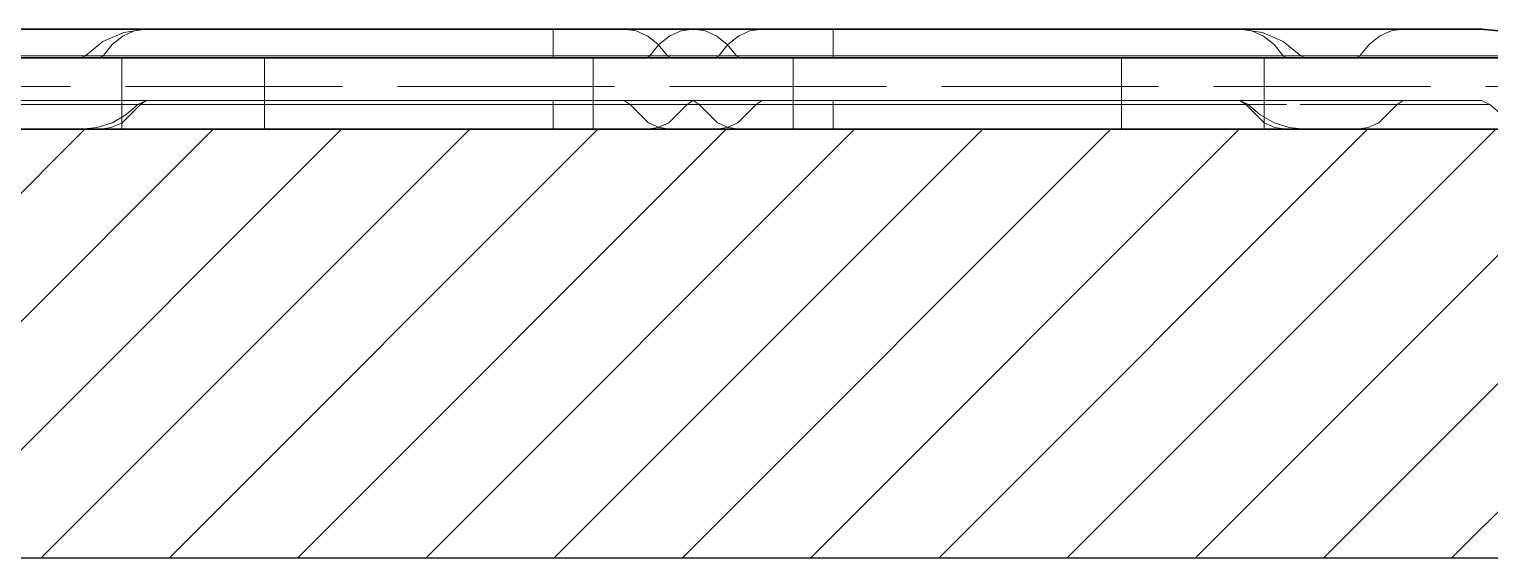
# Model space of a CAD drawing. Extents: x -442948 to -439736, y 420528 to 424220.
# Drawn here: x -441713.4 to -441662.3, y 423918.6 to 423937.1 of the extents above; entities that cross this region are included whole.
import ezdxf

# ---------------------------------------------------------------- set-up
doc = ezdxf.new("R2010")
doc.units = 0
doc.linetypes.add('DASHED2', pattern=[9.525, 6.35, -3.175])
for name, color, linetype, lineweight in [('GIZLI', 8, 'DASHED2', 18), ('GORUNEN', 7, 'Continuous', 35), ('TEGET', 8, 'Continuous', 18)]:
    doc.layers.add(name, color=color, linetype=linetype, lineweight=lineweight)

msp = doc.modelspace()

# ---------------------------------------------------------------- hatches: boundary and pattern name
at = {"true_color": 0xf8f6b0}
h = msp.add_hatch(dxfattribs=at)
h.set_pattern_fill('ANSI31', color=51)
h.set_pattern_definition([(45, (-44.038, 3415.665), (-2.24506403, 2.24506403), [])])
h.paths.add_polyline_path([(-441900.211, 423933.616), (-441900.211, 423918.616), (-441480.201, 423918.616), (-441480.201, 423933.616)])

# ---------------------------------------------------------------- linework, layer by layer
at = {"color": 51, "true_color": 0xf8f6b0}
for p, q in [((-441480.201, 423933.616), (-441900.211, 423933.616)), ((-441900.211, 423918.616), (-441480.201, 423918.616))]:
    msp.add_line(p, q, dxfattribs=at)
at = {"layer": 'GIZLI'}
for points in [[(-441709.349, 423937.116), (-441710.138, 423937.007), (-441710.867, 423936.687), (-441711.482, 423936.181)], [(-441710.864, 423936.181), (-441710.546, 423936.577), (-441710.176, 423936.872), (-441709.772, 423937.054), (-441709.349, 423937.116)], [(-441710.864, 423936.181), (-441710.546, 423936.577), (-441710.176, 423936.872), (-441709.772, 423937.054), (-441709.349, 423937.116)], [(-441691.106, 423936.181), (-441691.424, 423936.577), (-441691.794, 423936.872), (-441692.198, 423937.054), (-441692.621, 423937.116)], [(-441691.721, 423936.181), (-441691.403, 423936.577), (-441691.033, 423936.872), (-441690.628, 423937.054), (-441690.206, 423937.116)], [(-441691.721, 423936.181), (-441691.403, 423936.577), (-441691.033, 423936.872), (-441690.628, 423937.054), (-441690.206, 423937.116)], [(-441688.69, 423936.181), (-441689.009, 423936.577), (-441689.378, 423936.872), (-441689.783, 423937.054), (-441690.206, 423937.116)], [(-441688.69, 423936.181), (-441689.009, 423936.577), (-441689.378, 423936.872), (-441689.783, 423937.054), (-441690.206, 423937.116)], [(-441689.306, 423936.181), (-441688.987, 423936.577), (-441688.618, 423936.872), (-441688.213, 423937.054), (-441687.79, 423937.116)], [(-441669.547, 423936.181), (-441669.866, 423936.577), (-441670.235, 423936.872), (-441670.64, 423937.054), (-441671.062, 423937.116)], [(-441669.547, 423936.181), (-441669.866, 423936.577), (-441670.235, 423936.872), (-441670.64, 423937.054), (-441671.062, 423937.116)], [(-441668.929, 423936.181), (-441669.544, 423936.687), (-441670.274, 423937.007), (-441671.062, 423937.116)], [(-441666.858, 423936.181), (-441666.539, 423936.577), (-441666.17, 423936.872), (-441665.765, 423937.054), (-441665.342, 423937.116)], [(-441720.206, 423936.116), (-441719.454, 423936.116), (-441717.235, 423936.116), (-441713.661, 423936.116), (-441708.91, 423936.116), (-441703.222, 423936.116), (-441696.881, 423936.116), (-441690.206, 423936.116), (-441683.53, 423936.116), (-441677.189, 423936.116), (-441671.501, 423936.116), (-441666.751, 423936.116), (-441663.177, 423936.116), (-441660.958, 423936.116), (-441660.206, 423936.116)], [(-441720.086, 423936.116), (-441719.966, 423936.116), (-441719.606, 423936.116), (-441719.01, 423936.116), (-441718.184, 423936.116), (-441717.135, 423936.116), (-441715.875, 423936.116), (-441714.415, 423936.116), (-441712.77, 423936.116), (-441710.954, 423936.116), (-441708.986, 423936.116), (-441706.884, 423936.116), (-441704.668, 423936.116), (-441699.982, 423936.116), (-441695.106, 423936.116)], [(-441710.206, 423936.116), (-441719.105, 423936.116)], [(-441713.554, 423936.181), (-441695.106, 423936.181)], [(-441713.449, 423936.116), (-441691.001, 423936.116)], [(-441711.482, 423936.181), (-441711.629, 423936.116)], [(-441710.969, 423936.116), (-441711.056, 423936.116), (-441711.138, 423936.116), (-441711.214, 423936.116), (-441711.284, 423936.116), (-441711.348, 423936.116), (-441711.406, 423936.116), (-441711.458, 423936.116), (-441711.503, 423936.116), (-441711.541, 423936.116), (-441711.573, 423936.116), (-441711.598, 423936.116), (-441711.615, 423936.116), (-441711.626, 423936.116), (-441711.629, 423936.116)], [(-441711.629, 423936.116), (-441711.626, 423936.116), (-441711.615, 423936.116), (-441711.598, 423936.116), (-441711.573, 423936.116), (-441711.541, 423936.116), (-441711.503, 423936.116), (-441711.458, 423936.116), (-441711.406, 423936.116), (-441711.348, 423936.116), (-441711.284, 423936.116), (-441711.214, 423936.116), (-441711.138, 423936.116), (-441711.056, 423936.116), (-441710.969, 423936.116)], [(-441710.864, 423936.181), (-441710.946, 423936.181), (-441711.022, 423936.181), (-441711.093, 423936.181), (-441711.159, 423936.181), (-441711.219, 423936.181), (-441711.273, 423936.181), (-441711.322, 423936.181), (-441711.364, 423936.181), (-441711.4, 423936.181), (-441711.429, 423936.181), (-441711.452, 423936.181), (-441711.469, 423936.181), (-441711.479, 423936.181), (-441711.482, 423936.181)], [(-441711.482, 423936.181), (-441711.479, 423936.181), (-441711.469, 423936.181), (-441711.452, 423936.181), (-441711.429, 423936.181), (-441711.4, 423936.181), (-441711.364, 423936.181), (-441711.322, 423936.181), (-441711.273, 423936.181), (-441711.219, 423936.181), (-441711.159, 423936.181), (-441711.093, 423936.181), (-441711.022, 423936.181), (-441710.946, 423936.181), (-441710.864, 423936.181)], [(-441710.969, 423936.116), (-441710.864, 423936.181)], [(-441710.969, 423936.116), (-441710.864, 423936.181)], [(-441710.969, 423936.116), (-441691.826, 423936.116)], [(-441691.826, 423936.116), (-441710.969, 423936.116)], [(-441710.864, 423936.181), (-441691.721, 423936.181)], [(-441695.106, 423936.181), (-441710.864, 423936.181)], [(-441710.206, 423933.616), (-441710.206, 423936.116)], [(-441710.206, 423933.616), (-441710.206, 423936.116)], [(-441705.206, 423936.116), (-441705.766, 423936.116), (-441706.318, 423936.116), (-441706.857, 423936.116), (-441707.375, 423936.116), (-441707.866, 423936.116), (-441708.323, 423936.116), (-441708.741, 423936.116), (-441709.115, 423936.116), (-441709.439, 423936.116), (-441709.711, 423936.116), (-441709.925, 423936.116), (-441710.08, 423936.116), (-441710.174, 423936.116), (-441710.206, 423936.116)], [(-441675.206, 423936.116), (-441705.206, 423936.116)], [(-441705.206, 423933.616), (-441705.206, 423936.116)], [(-441695.106, 423936.181), (-441691.106, 423936.181)], [(-441691.721, 423936.181), (-441695.106, 423936.181)], [(-441685.306, 423936.116), (-441695.106, 423936.116)], [(-441690.206, 423936.116), (-441690.598, 423936.116), (-441690.985, 423936.116), (-441691.362, 423936.116), (-441691.724, 423936.116), (-441692.068, 423936.116), (-441692.388, 423936.116), (-441692.681, 423936.116), (-441692.942, 423936.116), (-441693.169, 423936.116), (-441693.359, 423936.116), (-441693.509, 423936.116), (-441693.618, 423936.116), (-441693.684, 423936.116), (-441693.706, 423936.116)], [(-441693.706, 423936.116), (-441693.706, 423933.616)], [(-441693.706, 423936.116), (-441693.684, 423936.116), (-441693.618, 423936.116), (-441693.509, 423936.116), (-441693.359, 423936.116), (-441693.169, 423936.116), (-441692.942, 423936.116), (-441692.681, 423936.116), (-441692.388, 423936.116), (-441692.068, 423936.116), (-441691.724, 423936.116), (-441691.362, 423936.116), (-441690.985, 423936.116), (-441690.598, 423936.116), (-441690.206, 423936.116)], [(-441690.206, 423936.116), (-441690.598, 423936.116), (-441690.985, 423936.116), (-441691.362, 423936.116), (-441691.724, 423936.116), (-441692.068, 423936.116), (-441692.388, 423936.116), (-441692.681, 423936.116), (-441692.942, 423936.116), (-441693.169, 423936.116), (-441693.359, 423936.116), (-441693.509, 423936.116), (-441693.618, 423936.116), (-441693.684, 423936.116), (-441693.706, 423936.116)], [(-441693.706, 423936.116), (-441693.706, 423933.616)], [(-441693.706, 423936.116), (-441693.684, 423936.116), (-441693.618, 423936.116), (-441693.509, 423936.116), (-441693.359, 423936.116), (-441693.169, 423936.116), (-441692.942, 423936.116), (-441692.681, 423936.116), (-441692.388, 423936.116), (-441692.068, 423936.116), (-441691.724, 423936.116), (-441691.362, 423936.116), (-441690.985, 423936.116), (-441690.598, 423936.116), (-441690.206, 423936.116)], [(-441690.206, 423936.116), (-441690.598, 423936.116), (-441690.985, 423936.116), (-441691.362, 423936.116), (-441691.724, 423936.116), (-441692.068, 423936.116), (-441692.388, 423936.116), (-441692.681, 423936.116), (-441692.942, 423936.116), (-441693.169, 423936.116), (-441693.359, 423936.116), (-441693.509, 423936.116), (-441693.618, 423936.116), (-441693.684, 423936.116), (-441693.706, 423936.116)], [(-441693.706, 423936.116), (-441693.706, 423933.616)], [(-441693.706, 423936.116), (-441693.684, 423936.116), (-441693.618, 423936.116), (-441693.509, 423936.116), (-441693.359, 423936.116), (-441693.169, 423936.116), (-441692.942, 423936.116), (-441692.681, 423936.116), (-441692.388, 423936.116), (-441692.068, 423936.116), (-441691.724, 423936.116), (-441691.362, 423936.116), (-441690.985, 423936.116), (-441690.598, 423936.116), (-441690.206, 423936.116)], [(-441690.206, 423936.116), (-441690.598, 423936.116), (-441690.985, 423936.116), (-441691.362, 423936.116), (-441691.724, 423936.116), (-441692.068, 423936.116), (-441692.388, 423936.116), (-441692.681, 423936.116), (-441692.942, 423936.116), (-441693.169, 423936.116), (-441693.359, 423936.116), (-441693.509, 423936.116), (-441693.618, 423936.116), (-441693.684, 423936.116), (-441693.706, 423936.116)], [(-441693.706, 423936.116), (-441693.706, 423933.616)], [(-441693.706, 423936.116), (-441693.684, 423936.116), (-441693.618, 423936.116), (-441693.509, 423936.116), (-441693.359, 423936.116), (-441693.169, 423936.116), (-441692.942, 423936.116), (-441692.681, 423936.116), (-441692.388, 423936.116), (-441692.068, 423936.116), (-441691.724, 423936.116), (-441691.362, 423936.116), (-441690.985, 423936.116), (-441690.598, 423936.116), (-441690.206, 423936.116)], [(-441690.206, 423936.116), (-441690.598, 423936.116), (-441690.985, 423936.116), (-441691.362, 423936.116), (-441691.724, 423936.116), (-441692.068, 423936.116), (-441692.388, 423936.116), (-441692.681, 423936.116), (-441692.942, 423936.116), (-441693.169, 423936.116), (-441693.359, 423936.116), (-441693.509, 423936.116), (-441693.618, 423936.116), (-441693.684, 423936.116), (-441693.706, 423936.116)], [(-441693.706, 423936.116), (-441693.706, 423933.616)], [(-441693.706, 423936.116), (-441693.684, 423936.116), (-441693.618, 423936.116), (-441693.509, 423936.116), (-441693.359, 423936.116), (-441693.169, 423936.116), (-441692.942, 423936.116), (-441692.681, 423936.116), (-441692.388, 423936.116), (-441692.068, 423936.116), (-441691.724, 423936.116), (-441691.362, 423936.116), (-441690.985, 423936.116), (-441690.598, 423936.116), (-441690.206, 423936.116)], [(-441690.206, 423936.116), (-441690.598, 423936.116), (-441690.985, 423936.116), (-441691.362, 423936.116), (-441691.724, 423936.116), (-441692.068, 423936.116), (-441692.388, 423936.116), (-441692.681, 423936.116), (-441692.942, 423936.116), (-441693.169, 423936.116), (-441693.359, 423936.116), (-441693.509, 423936.116), (-441693.618, 423936.116), (-441693.684, 423936.116), (-441693.706, 423936.116)], [(-441693.706, 423936.116), (-441693.706, 423933.616)], [(-441693.706, 423936.116), (-441693.684, 423936.116), (-441693.618, 423936.116), (-441693.509, 423936.116), (-441693.359, 423936.116), (-441693.169, 423936.116), (-441692.942, 423936.116), (-441692.681, 423936.116), (-441692.388, 423936.116), (-441692.068, 423936.116), (-441691.724, 423936.116), (-441691.362, 423936.116), (-441690.985, 423936.116), (-441690.598, 423936.116), (-441690.206, 423936.116)], [(-441690.206, 423936.116), (-441690.598, 423936.116), (-441690.985, 423936.116), (-441691.362, 423936.116), (-441691.724, 423936.116), (-441692.068, 423936.116), (-441692.388, 423936.116), (-441692.681, 423936.116), (-441692.942, 423936.116), (-441693.169, 423936.116), (-441693.359, 423936.116), (-441693.509, 423936.116), (-441693.618, 423936.116), (-441693.684, 423936.116), (-441693.706, 423936.116)], [(-441693.706, 423936.116), (-441693.706, 423933.616)], [(-441693.706, 423936.116), (-441693.684, 423936.116), (-441693.618, 423936.116), (-441693.509, 423936.116), (-441693.359, 423936.116), (-441693.169, 423936.116), (-441692.942, 423936.116), (-441692.681, 423936.116), (-441692.388, 423936.116), (-441692.068, 423936.116), (-441691.724, 423936.116), (-441691.362, 423936.116), (-441690.985, 423936.116), (-441690.598, 423936.116), (-441690.206, 423936.116)], [(-441690.206, 423936.116), (-441690.598, 423936.116), (-441690.985, 423936.116), (-441691.362, 423936.116), (-441691.724, 423936.116), (-441692.068, 423936.116), (-441692.388, 423936.116), (-441692.681, 423936.116), (-441692.942, 423936.116), (-441693.169, 423936.116), (-441693.359, 423936.116), (-441693.509, 423936.116), (-441693.618, 423936.116), (-441693.684, 423936.116), (-441693.706, 423936.116)], [(-441693.706, 423936.116), (-441693.706, 423933.616)], [(-441693.706, 423936.116), (-441693.684, 423936.116), (-441693.618, 423936.116), (-441693.509, 423936.116), (-441693.359, 423936.116), (-441693.169, 423936.116), (-441692.942, 423936.116), (-441692.681, 423936.116), (-441692.388, 423936.116), (-441692.068, 423936.116), (-441691.724, 423936.116), (-441691.362, 423936.116), (-441690.985, 423936.116), (-441690.598, 423936.116), (-441690.206, 423936.116)], [(-441691.721, 423936.181), (-441691.826, 423936.116)], [(-441691.721, 423936.181), (-441691.826, 423936.116)], [(-441688.586, 423936.116), (-441688.777, 423936.116), (-441688.986, 423936.116), (-441689.211, 423936.116), (-441689.448, 423936.116), (-441689.695, 423936.116), (-441689.949, 423936.116), (-441690.206, 423936.116), (-441690.463, 423936.116), (-441690.716, 423936.116), (-441690.963, 423936.116), (-441691.201, 423936.116), (-441691.425, 423936.116), (-441691.635, 423936.116), (-441691.826, 423936.116)], [(-441691.826, 423936.116), (-441691.635, 423936.116), (-441691.425, 423936.116), (-441691.201, 423936.116), (-441690.963, 423936.116), (-441690.716, 423936.116), (-441690.463, 423936.116), (-441690.206, 423936.116), (-441689.949, 423936.116), (-441689.695, 423936.116), (-441689.448, 423936.116), (-441689.211, 423936.116), (-441688.986, 423936.116), (-441688.777, 423936.116), (-441688.586, 423936.116)], [(-441691.721, 423936.181), (-441688.69, 423936.181)], [(-441691.721, 423936.181), (-441691.542, 423936.181), (-441691.347, 423936.181), (-441691.136, 423936.181), (-441690.914, 423936.181), (-441690.683, 423936.181), (-441690.446, 423936.181), (-441690.206, 423936.181), (-441689.965, 423936.181), (-441689.728, 423936.181), (-441689.497, 423936.181), (-441689.275, 423936.181), (-441689.065, 423936.181), (-441688.869, 423936.181), (-441688.69, 423936.181)], [(-441689.306, 423936.181), (-441691.106, 423936.181)], [(-441691.001, 423936.116), (-441691.106, 423936.181)], [(-441689.41, 423936.116), (-441691.001, 423936.116)], [(-441686.706, 423936.116), (-441686.728, 423936.116), (-441686.793, 423936.116), (-441686.902, 423936.116), (-441687.052, 423936.116), (-441687.242, 423936.116), (-441687.469, 423936.116), (-441687.731, 423936.116), (-441688.023, 423936.116), (-441688.344, 423936.116), (-441688.687, 423936.116), (-441689.05, 423936.116), (-441689.427, 423936.116), (-441689.814, 423936.116), (-441690.206, 423936.116)], [(-441690.206, 423936.116), (-441689.814, 423936.116), (-441689.427, 423936.116), (-441689.05, 423936.116), (-441688.687, 423936.116), (-441688.344, 423936.116), (-441688.023, 423936.116), (-441687.731, 423936.116), (-441687.469, 423936.116), (-441687.242, 423936.116), (-441687.052, 423936.116), (-441686.902, 423936.116), (-441686.793, 423936.116), (-441686.728, 423936.116), (-441686.706, 423936.116)], [(-441686.706, 423936.116), (-441686.728, 423936.116), (-441686.793, 423936.116), (-441686.902, 423936.116), (-441687.052, 423936.116), (-441687.242, 423936.116), (-441687.469, 423936.116), (-441687.731, 423936.116), (-441688.023, 423936.116), (-441688.344, 423936.116), (-441688.687, 423936.116), (-441689.05, 423936.116), (-441689.427, 423936.116), (-441689.814, 423936.116), (-441690.206, 423936.116)], [(-441690.206, 423936.116), (-441689.814, 423936.116), (-441689.427, 423936.116), (-441689.05, 423936.116), (-441688.687, 423936.116), (-441688.344, 423936.116), (-441688.023, 423936.116), (-441687.731, 423936.116), (-441687.469, 423936.116), (-441687.242, 423936.116), (-441687.052, 423936.116), (-441686.902, 423936.116), (-441686.793, 423936.116), (-441686.728, 423936.116), (-441686.706, 423936.116)], [(-441686.706, 423936.116), (-441686.728, 423936.116), (-441686.793, 423936.116), (-441686.902, 423936.116), (-441687.052, 423936.116), (-441687.242, 423936.116), (-441687.469, 423936.116), (-441687.731, 423936.116), (-441688.023, 423936.116), (-441688.344, 423936.116), (-441688.687, 423936.116), (-441689.05, 423936.116), (-441689.427, 423936.116), (-441689.814, 423936.116), (-441690.206, 423936.116)], [(-441690.206, 423936.116), (-441689.814, 423936.116), (-441689.427, 423936.116), (-441689.05, 423936.116), (-441688.687, 423936.116), (-441688.344, 423936.116), (-441688.023, 423936.116), (-441687.731, 423936.116), (-441687.469, 423936.116), (-441687.242, 423936.116), (-441687.052, 423936.116), (-441686.902, 423936.116), (-441686.793, 423936.116), (-441686.728, 423936.116), (-441686.706, 423936.116)], [(-441686.706, 423936.116), (-441686.728, 423936.116), (-441686.793, 423936.116), (-441686.902, 423936.116), (-441687.052, 423936.116), (-441687.242, 423936.116), (-441687.469, 423936.116), (-441687.731, 423936.116), (-441688.023, 423936.116), (-441688.344, 423936.116), (-441688.687, 423936.116), (-441689.05, 423936.116), (-441689.427, 423936.116), (-441689.814, 423936.116), (-441690.206, 423936.116)], [(-441690.206, 423936.116), (-441689.814, 423936.116), (-441689.427, 423936.116), (-441689.05, 423936.116), (-441688.687, 423936.116), (-441688.344, 423936.116), (-441688.023, 423936.116), (-441687.731, 423936.116), (-441687.469, 423936.116), (-441687.242, 423936.116), (-441687.052, 423936.116), (-441686.902, 423936.116), (-441686.793, 423936.116), (-441686.728, 423936.116), (-441686.706, 423936.116)], [(-441686.706, 423936.116), (-441686.728, 423936.116), (-441686.793, 423936.116), (-441686.902, 423936.116), (-441687.052, 423936.116), (-441687.242, 423936.116), (-441687.469, 423936.116), (-441687.731, 423936.116), (-441688.023, 423936.116), (-441688.344, 423936.116), (-441688.687, 423936.116), (-441689.05, 423936.116), (-441689.427, 423936.116), (-441689.814, 423936.116), (-441690.206, 423936.116)], [(-441690.206, 423936.116), (-441689.814, 423936.116), (-441689.427, 423936.116), (-441689.05, 423936.116), (-441688.687, 423936.116), (-441688.344, 423936.116), (-441688.023, 423936.116), (-441687.731, 423936.116), (-441687.469, 423936.116), (-441687.242, 423936.116), (-441687.052, 423936.116), (-441686.902, 423936.116), (-441686.793, 423936.116), (-441686.728, 423936.116), (-441686.706, 423936.116)], [(-441686.706, 423936.116), (-441686.728, 423936.116), (-441686.793, 423936.116), (-441686.902, 423936.116), (-441687.052, 423936.116), (-441687.242, 423936.116), (-441687.469, 423936.116), (-441687.731, 423936.116), (-441688.023, 423936.116), (-441688.344, 423936.116), (-441688.687, 423936.116), (-441689.05, 423936.116), (-441689.427, 423936.116), (-441689.814, 423936.116), (-441690.206, 423936.116)], [(-441690.206, 423936.116), (-441689.814, 423936.116), (-441689.427, 423936.116), (-441689.05, 423936.116), (-441688.687, 423936.116), (-441688.344, 423936.116), (-441688.023, 423936.116), (-441687.731, 423936.116), (-441687.469, 423936.116), (-441687.242, 423936.116), (-441687.052, 423936.116), (-441686.902, 423936.116), (-441686.793, 423936.116), (-441686.728, 423936.116), (-441686.706, 423936.116)], [(-441686.706, 423936.116), (-441686.728, 423936.116), (-441686.793, 423936.116), (-441686.902, 423936.116), (-441687.052, 423936.116), (-441687.242, 423936.116), (-441687.469, 423936.116), (-441687.731, 423936.116), (-441688.023, 423936.116), (-441688.344, 423936.116), (-441688.687, 423936.116), (-441689.05, 423936.116), (-441689.427, 423936.116), (-441689.814, 423936.116), (-441690.206, 423936.116)], [(-441690.206, 423936.116), (-441689.814, 423936.116), (-441689.427, 423936.116), (-441689.05, 423936.116), (-441688.687, 423936.116), (-441688.344, 423936.116), (-441688.023, 423936.116), (-441687.731, 423936.116), (-441687.469, 423936.116), (-441687.242, 423936.116), (-441687.052, 423936.116), (-441686.902, 423936.116), (-441686.793, 423936.116), (-441686.728, 423936.116), (-441686.706, 423936.116)], [(-441686.706, 423936.116), (-441686.728, 423936.116), (-441686.793, 423936.116), (-441686.902, 423936.116), (-441687.052, 423936.116), (-441687.242, 423936.116), (-441687.469, 423936.116), (-441687.731, 423936.116), (-441688.023, 423936.116), (-441688.344, 423936.116), (-441688.687, 423936.116), (-441689.05, 423936.116), (-441689.427, 423936.116), (-441689.814, 423936.116), (-441690.206, 423936.116)], [(-441690.206, 423936.116), (-441689.814, 423936.116), (-441689.427, 423936.116), (-441689.05, 423936.116), (-441688.687, 423936.116), (-441688.344, 423936.116), (-441688.023, 423936.116), (-441687.731, 423936.116), (-441687.469, 423936.116), (-441687.242, 423936.116), (-441687.052, 423936.116), (-441686.902, 423936.116), (-441686.793, 423936.116), (-441686.728, 423936.116), (-441686.706, 423936.116)], [(-441689.306, 423936.181), (-441689.41, 423936.116)], [(-441689.41, 423936.116), (-441666.962, 423936.116)], [(-441689.306, 423936.181), (-441666.858, 423936.181)], [(-441669.547, 423936.181), (-441688.69, 423936.181)], [(-441688.69, 423936.181), (-441669.547, 423936.181)], [(-441688.586, 423936.116), (-441688.69, 423936.181)], [(-441688.586, 423936.116), (-441688.69, 423936.181)], [(-441669.442, 423936.116), (-441688.586, 423936.116)], [(-441688.586, 423936.116), (-441669.442, 423936.116)], [(-441686.706, 423936.116), (-441686.706, 423933.616)], [(-441686.706, 423936.116), (-441686.706, 423933.616)], [(-441686.706, 423936.116), (-441686.706, 423933.616)], [(-441686.706, 423936.116), (-441686.706, 423933.616)], [(-441686.706, 423936.116), (-441686.706, 423933.616)], [(-441686.706, 423936.116), (-441686.706, 423933.616)], [(-441686.706, 423936.116), (-441686.706, 423933.616)], [(-441686.706, 423936.116), (-441686.706, 423933.616)], [(-441685.306, 423936.116), (-441680.43, 423936.116), (-441675.744, 423936.116), (-441673.528, 423936.116), (-441671.426, 423936.116), (-441669.458, 423936.116), (-441667.642, 423936.116), (-441665.996, 423936.116), (-441664.536, 423936.116), (-441663.276, 423936.116), (-441662.228, 423936.116), (-441661.402, 423936.116), (-441660.806, 423936.116), (-441660.446, 423936.116), (-441660.325, 423936.116)], [(-441670.206, 423936.116), (-441670.237, 423936.116), (-441670.331, 423936.116), (-441670.486, 423936.116), (-441670.701, 423936.116), (-441670.972, 423936.116), (-441671.297, 423936.116), (-441671.67, 423936.116), (-441672.088, 423936.116), (-441672.546, 423936.116), (-441673.036, 423936.116), (-441673.554, 423936.116), (-441674.093, 423936.116), (-441674.646, 423936.116), (-441675.206, 423936.116)], [(-441675.206, 423936.116), (-441675.206, 423933.616)], [(-441670.206, 423936.116), (-441670.206, 423933.616)], [(-441670.206, 423933.616), (-441670.206, 423936.116)], [(-441661.306, 423936.116), (-441670.206, 423936.116)], [(-441669.547, 423936.181), (-441669.089, 423936.181), (-441668.929, 423936.181)], [(-441668.929, 423936.181), (-441669.547, 423936.181)], [(-441669.547, 423936.181), (-441669.442, 423936.116)], [(-441669.547, 423936.181), (-441669.442, 423936.116)], [(-441669.442, 423936.116), (-441669.356, 423936.116), (-441669.274, 423936.116), (-441669.198, 423936.116), (-441669.128, 423936.116), (-441669.063, 423936.116), (-441669.005, 423936.116), (-441668.954, 423936.116), (-441668.909, 423936.116), (-441668.87, 423936.116), (-441668.839, 423936.116), (-441668.814, 423936.116), (-441668.796, 423936.116), (-441668.786, 423936.116), (-441668.782, 423936.116)], [(-441668.782, 423936.116), (-441668.786, 423936.116), (-441668.796, 423936.116), (-441668.814, 423936.116), (-441668.839, 423936.116), (-441668.87, 423936.116), (-441668.909, 423936.116), (-441668.954, 423936.116), (-441669.005, 423936.116), (-441669.063, 423936.116), (-441669.128, 423936.116), (-441669.198, 423936.116), (-441669.274, 423936.116), (-441669.356, 423936.116), (-441669.442, 423936.116)], [(-441668.929, 423936.181), (-441668.782, 423936.116)], [(-441666.858, 423936.181), (-441666.962, 423936.116)], [(-441660.325, 423936.116), (-441660.493, 423936.116), (-441660.982, 423936.116), (-441661.75, 423936.116), (-441662.729, 423936.116), (-441664.975, 423936.116), (-441666.048, 423936.116), (-441666.962, 423936.116)], [(-441660.472, 423936.181), (-441660.529, 423936.181), (-441660.695, 423936.181), (-441661.334, 423936.181), (-441662.312, 423936.181), (-441663.512, 423936.181)], [(-441748.174, 423935.116), (-441632.237, 423935.116)], [(-441695.106, 423934.616), (-441699.537, 423934.616), (-441703.796, 423934.616), (-441705.809, 423934.616), (-441707.719, 423934.616), (-441709.507, 423934.616), (-441711.156, 423934.616), (-441712.652, 423934.616), (-441713.979, 423934.616), (-441715.124, 423934.616), (-441716.077, 423934.616), (-441716.828, 423934.616), (-441717.369, 423934.616), (-441717.696, 423934.616), (-441717.806, 423934.616)], [(-441715.069, 423934.616), (-441692.621, 423934.616)], [(-441709.349, 423934.616), (-441709.643, 423934.487)], [(-441709.558, 423934.487), (-441709.349, 423934.616)], [(-441709.558, 423934.487), (-441709.349, 423934.616)], [(-441709.349, 423934.616), (-441690.206, 423934.616)], [(-441690.206, 423934.616), (-441709.349, 423934.616)], [(-441685.306, 423934.616), (-441695.106, 423934.616)], [(-441695.106, 423934.487), (-441695.106, 423934.616)], [(-441692.621, 423934.616), (-441687.79, 423934.616)], [(-441692.412, 423934.487), (-441692.621, 423934.616)], [(-441690.415, 423934.487), (-441690.206, 423934.616)], [(-441690.415, 423934.487), (-441690.206, 423934.616)], [(-441690.206, 423934.616), (-441671.062, 423934.616)], [(-441671.062, 423934.616), (-441690.206, 423934.616)], [(-441689.997, 423934.487), (-441690.206, 423934.616)], [(-441689.997, 423934.487), (-441690.206, 423934.616)], [(-441687.999, 423934.487), (-441687.79, 423934.616)], [(-441687.79, 423934.616), (-441665.342, 423934.616)], [(-441662.606, 423934.616), (-441662.715, 423934.616), (-441663.042, 423934.616), (-441663.584, 423934.616), (-441664.335, 423934.616), (-441665.287, 423934.616), (-441666.432, 423934.616), (-441667.759, 423934.616), (-441669.254, 423934.616), (-441670.904, 423934.616), (-441672.692, 423934.616), (-441674.602, 423934.616), (-441676.615, 423934.616), (-441680.874, 423934.616), (-441685.306, 423934.616)], [(-441685.306, 423934.487), (-441685.306, 423934.504), (-441685.306, 423934.52), (-441685.306, 423934.535), (-441685.306, 423934.548), (-441685.306, 423934.561), (-441685.306, 423934.572), (-441685.306, 423934.582), (-441685.306, 423934.591), (-441685.306, 423934.599), (-441685.306, 423934.605), (-441685.306, 423934.61), (-441685.306, 423934.613), (-441685.306, 423934.615), (-441685.306, 423934.616)], [(-441670.853, 423934.487), (-441671.062, 423934.616)], [(-441670.853, 423934.487), (-441671.062, 423934.616)], [(-441670.768, 423934.487), (-441671.062, 423934.616)], [(-441665.551, 423934.487), (-441665.342, 423934.616)], [(-441665.342, 423934.616), (-441664.522, 423934.616), (-441663.597, 423934.616), (-441662.877, 423934.616), (-441662.675, 423934.616), (-441662.606, 423934.616)], [(-441662.311, 423934.487), (-441662.606, 423934.616)], [(-441662.311, 423934.487), (-441662.606, 423934.616)], [(-441718.1, 423934.487), (-441717.989, 423934.487), (-441717.658, 423934.487), (-441717.109, 423934.487), (-441716.348, 423934.487), (-441715.383, 423934.487), (-441714.223, 423934.487), (-441712.879, 423934.487), (-441711.365, 423934.487), (-441709.693, 423934.487), (-441707.882, 423934.487), (-441705.948, 423934.487), (-441703.908, 423934.487), (-441699.594, 423934.487), (-441695.106, 423934.487)], [(-441714.86, 423934.487), (-441692.412, 423934.487)], [(-441709.643, 423934.487), (-441710.061, 423934.119), (-441710.545, 423933.843), (-441711.075, 423933.674), (-441711.629, 423933.616)], [(-441710.969, 423933.616), (-441710.575, 423933.674), (-441710.199, 423933.843), (-441709.558, 423934.487)], [(-441710.969, 423933.616), (-441710.575, 423933.674), (-441710.199, 423933.843), (-441709.558, 423934.487)], [(-441709.558, 423934.487), (-441709.569, 423934.487), (-441709.58, 423934.487), (-441709.59, 423934.487), (-441709.599, 423934.487), (-441709.607, 423934.487), (-441709.614, 423934.487), (-441709.621, 423934.487), (-441709.627, 423934.487), (-441709.632, 423934.487), (-441709.636, 423934.487), (-441709.639, 423934.487), (-441709.641, 423934.487), (-441709.643, 423934.487), (-441709.643, 423934.487)], [(-441709.643, 423934.487), (-441709.643, 423934.487), (-441709.641, 423934.487), (-441709.639, 423934.487), (-441709.636, 423934.487), (-441709.632, 423934.487), (-441709.627, 423934.487), (-441709.621, 423934.487), (-441709.614, 423934.487), (-441709.607, 423934.487), (-441709.599, 423934.487), (-441709.59, 423934.487), (-441709.58, 423934.487), (-441709.569, 423934.487), (-441709.558, 423934.487)], [(-441709.558, 423934.487), (-441690.415, 423934.487)], [(-441690.415, 423934.487), (-441709.558, 423934.487)], [(-441685.306, 423934.487), (-441695.106, 423934.487)], [(-441695.106, 423933.616), (-441695.106, 423933.843), (-441695.106, 423934.487)], [(-441687.999, 423934.487), (-441692.412, 423934.487)], [(-441691.001, 423933.616), (-441691.395, 423933.674), (-441691.771, 423933.843), (-441692.412, 423934.487)], [(-441690.415, 423934.487), (-441691.055, 423933.843), (-441691.432, 423933.674), (-441691.826, 423933.616)], [(-441690.415, 423934.487), (-441691.055, 423933.843), (-441691.432, 423933.674), (-441691.826, 423933.616)], [(-441690.415, 423934.487), (-441689.997, 423934.487)], [(-441690.415, 423934.487), (-441690.39, 423934.487), (-441690.363, 423934.487), (-441690.334, 423934.487), (-441690.303, 423934.487), (-441690.272, 423934.487), (-441690.239, 423934.487), (-441690.206, 423934.487), (-441690.173, 423934.487), (-441690.14, 423934.487), (-441690.108, 423934.487), (-441690.077, 423934.487), (-441690.048, 423934.487), (-441690.021, 423934.487), (-441689.997, 423934.487)], [(-441670.853, 423934.487), (-441689.997, 423934.487)], [(-441689.997, 423934.487), (-441670.853, 423934.487)], [(-441688.586, 423933.616), (-441688.979, 423933.674), (-441689.356, 423933.843), (-441689.997, 423934.487)], [(-441688.586, 423933.616), (-441688.979, 423933.674), (-441689.356, 423933.843), (-441689.997, 423934.487)], [(-441687.999, 423934.487), (-441688.64, 423933.843), (-441689.017, 423933.674), (-441689.41, 423933.616)], [(-441687.999, 423934.487), (-441665.551, 423934.487)], [(-441685.306, 423934.487), (-441662.311, 423934.487)], [(-441685.306, 423934.487), (-441685.306, 423934.373), (-441685.306, 423934.266), (-441685.306, 423934.166), (-441685.306, 423934.073), (-441685.306, 423933.988), (-441685.306, 423933.912), (-441685.306, 423933.843), (-441685.306, 423933.784), (-441685.306, 423933.733), (-441685.306, 423933.691), (-441685.306, 423933.658), (-441685.306, 423933.635), (-441685.306, 423933.621), (-441685.306, 423933.616)], [(-441670.853, 423934.487), (-441670.768, 423934.487)], [(-441670.768, 423934.487), (-441670.853, 423934.487)], [(-441670.853, 423934.487), (-441670.213, 423933.843), (-441669.836, 423933.674), (-441669.442, 423933.616)], [(-441670.853, 423934.487), (-441670.213, 423933.843), (-441669.836, 423933.674), (-441669.442, 423933.616)], [(-441670.768, 423934.487), (-441670.351, 423934.119), (-441669.866, 423933.843), (-441669.336, 423933.674), (-441668.782, 423933.616)], [(-441665.551, 423934.487), (-441666.192, 423933.843), (-441666.569, 423933.674), (-441666.962, 423933.616)], [(-441662.311, 423934.487), (-441662.394, 423934.487), (-441662.633, 423934.487), (-441663.008, 423934.487), (-441663.485, 423934.487), (-441664.58, 423934.487), (-441665.551, 423934.487)], [(-441660.325, 423933.616), (-441660.879, 423933.674), (-441661.41, 423933.843), (-441661.894, 423934.118), (-441662.311, 423934.487)], [(-441720.206, 423933.616), (-441719.454, 423933.616), (-441717.235, 423933.616), (-441713.661, 423933.616), (-441708.91, 423933.616), (-441703.222, 423933.616), (-441696.881, 423933.616), (-441690.206, 423933.616), (-441683.53, 423933.616), (-441677.189, 423933.616), (-441671.501, 423933.616), (-441666.751, 423933.616), (-441663.177, 423933.616), (-441660.958, 423933.616), (-441660.206, 423933.616)], [(-441720.086, 423933.616), (-441719.966, 423933.616), (-441719.606, 423933.616), (-441719.01, 423933.616), (-441718.184, 423933.616), (-441717.135, 423933.616), (-441715.875, 423933.616), (-441714.415, 423933.616), (-441712.77, 423933.616), (-441710.954, 423933.616), (-441708.986, 423933.616), (-441706.884, 423933.616), (-441704.668, 423933.616), (-441699.982, 423933.616), (-441695.106, 423933.616)], [(-441710.206, 423933.616), (-441719.105, 423933.616)], [(-441713.449, 423933.616), (-441691.001, 423933.616)], [(-441710.969, 423933.616), (-441711.056, 423933.616), (-441711.138, 423933.616), (-441711.214, 423933.616), (-441711.284, 423933.616), (-441711.348, 423933.616), (-441711.406, 423933.616), (-441711.458, 423933.616), (-441711.503, 423933.616), (-441711.541, 423933.616), (-441711.573, 423933.616), (-441711.598, 423933.616), (-441711.615, 423933.616), (-441711.626, 423933.616), (-441711.629, 423933.616)], [(-441711.629, 423933.616), (-441711.626, 423933.616), (-441711.615, 423933.616), (-441711.598, 423933.616), (-441711.573, 423933.616), (-441711.541, 423933.616), (-441711.503, 423933.616), (-441711.458, 423933.616), (-441711.406, 423933.616), (-441711.348, 423933.616), (-441711.284, 423933.616), (-441711.214, 423933.616), (-441711.138, 423933.616), (-441711.056, 423933.616), (-441710.969, 423933.616)], [(-441710.969, 423933.616), (-441691.826, 423933.616)], [(-441691.826, 423933.616), (-441710.969, 423933.616)], [(-441705.206, 423933.616), (-441705.766, 423933.616), (-441706.318, 423933.616), (-441706.857, 423933.616), (-441707.375, 423933.616), (-441707.866, 423933.616), (-441708.323, 423933.616), (-441708.741, 423933.616), (-441709.115, 423933.616), (-441709.439, 423933.616), (-441709.711, 423933.616), (-441709.925, 423933.616), (-441710.08, 423933.616), (-441710.174, 423933.616), (-441710.206, 423933.616)], [(-441675.206, 423933.616), (-441705.206, 423933.616)], [(-441685.306, 423933.616), (-441695.106, 423933.616)], [(-441690.206, 423933.616), (-441690.598, 423933.616), (-441690.985, 423933.616), (-441691.362, 423933.616), (-441691.724, 423933.616), (-441692.068, 423933.616), (-441692.388, 423933.616), (-441692.681, 423933.616), (-441692.942, 423933.616), (-441693.169, 423933.616), (-441693.359, 423933.616), (-441693.509, 423933.616), (-441693.618, 423933.616), (-441693.684, 423933.616), (-441693.706, 423933.616)], [(-441693.706, 423933.616), (-441693.684, 423933.616), (-441693.618, 423933.616), (-441693.509, 423933.616), (-441693.359, 423933.616), (-441693.169, 423933.616), (-441692.942, 423933.616), (-441692.681, 423933.616), (-441692.388, 423933.616), (-441692.068, 423933.616), (-441691.724, 423933.616), (-441691.362, 423933.616), (-441690.985, 423933.616), (-441690.598, 423933.616), (-441690.206, 423933.616)], [(-441690.206, 423933.616), (-441690.598, 423933.616), (-441690.985, 423933.616), (-441691.362, 423933.616), (-441691.724, 423933.616), (-441692.068, 423933.616), (-441692.388, 423933.616), (-441692.681, 423933.616), (-441692.942, 423933.616), (-441693.169, 423933.616), (-441693.359, 423933.616), (-441693.509, 423933.616), (-441693.618, 423933.616), (-441693.684, 423933.616), (-441693.706, 423933.616)], [(-441693.706, 423933.616), (-441693.684, 423933.616), (-441693.618, 423933.616), (-441693.509, 423933.616), (-441693.359, 423933.616), (-441693.169, 423933.616), (-441692.942, 423933.616), (-441692.681, 423933.616), (-441692.388, 423933.616), (-441692.068, 423933.616), (-441691.724, 423933.616), (-441691.362, 423933.616), (-441690.985, 423933.616), (-441690.598, 423933.616), (-441690.206, 423933.616)], [(-441690.206, 423933.616), (-441690.598, 423933.616), (-441690.985, 423933.616), (-441691.362, 423933.616), (-441691.724, 423933.616), (-441692.068, 423933.616), (-441692.388, 423933.616), (-441692.681, 423933.616), (-441692.942, 423933.616), (-441693.169, 423933.616), (-441693.359, 423933.616), (-441693.509, 423933.616), (-441693.618, 423933.616), (-441693.684, 423933.616), (-441693.706, 423933.616)], [(-441693.706, 423933.616), (-441693.684, 423933.616), (-441693.618, 423933.616), (-441693.509, 423933.616), (-441693.359, 423933.616), (-441693.169, 423933.616), (-441692.942, 423933.616), (-441692.681, 423933.616), (-441692.388, 423933.616), (-441692.068, 423933.616), (-441691.724, 423933.616), (-441691.362, 423933.616), (-441690.985, 423933.616), (-441690.598, 423933.616), (-441690.206, 423933.616)], [(-441690.206, 423933.616), (-441690.598, 423933.616), (-441690.985, 423933.616), (-441691.362, 423933.616), (-441691.724, 423933.616), (-441692.068, 423933.616), (-441692.388, 423933.616), (-441692.681, 423933.616), (-441692.942, 423933.616), (-441693.169, 423933.616), (-441693.359, 423933.616), (-441693.509, 423933.616), (-441693.618, 423933.616), (-441693.684, 423933.616), (-441693.706, 423933.616)], [(-441693.706, 423933.616), (-441693.684, 423933.616), (-441693.618, 423933.616), (-441693.509, 423933.616), (-441693.359, 423933.616), (-441693.169, 423933.616), (-441692.942, 423933.616), (-441692.681, 423933.616), (-441692.388, 423933.616), (-441692.068, 423933.616), (-441691.724, 423933.616), (-441691.362, 423933.616), (-441690.985, 423933.616), (-441690.598, 423933.616), (-441690.206, 423933.616)], [(-441690.206, 423933.616), (-441690.598, 423933.616), (-441690.985, 423933.616), (-441691.362, 423933.616), (-441691.724, 423933.616), (-441692.068, 423933.616), (-441692.388, 423933.616), (-441692.681, 423933.616), (-441692.942, 423933.616), (-441693.169, 423933.616), (-441693.359, 423933.616), (-441693.509, 423933.616), (-441693.618, 423933.616), (-441693.684, 423933.616), (-441693.706, 423933.616)], [(-441693.706, 423933.616), (-441693.684, 423933.616), (-441693.618, 423933.616), (-441693.509, 423933.616), (-441693.359, 423933.616), (-441693.169, 423933.616), (-441692.942, 423933.616), (-441692.681, 423933.616), (-441692.388, 423933.616), (-441692.068, 423933.616), (-441691.724, 423933.616), (-441691.362, 423933.616), (-441690.985, 423933.616), (-441690.598, 423933.616), (-441690.206, 423933.616)], [(-441690.206, 423933.616), (-441690.598, 423933.616), (-441690.985, 423933.616), (-441691.362, 423933.616), (-441691.724, 423933.616), (-441692.068, 423933.616), (-441692.388, 423933.616), (-441692.681, 423933.616), (-441692.942, 423933.616), (-441693.169, 423933.616), (-441693.359, 423933.616), (-441693.509, 423933.616), (-441693.618, 423933.616), (-441693.684, 423933.616), (-441693.706, 423933.616)], [(-441693.706, 423933.616), (-441693.684, 423933.616), (-441693.618, 423933.616), (-441693.509, 423933.616), (-441693.359, 423933.616), (-441693.169, 423933.616), (-441692.942, 423933.616), (-441692.681, 423933.616), (-441692.388, 423933.616), (-441692.068, 423933.616), (-441691.724, 423933.616), (-441691.362, 423933.616), (-441690.985, 423933.616), (-441690.598, 423933.616), (-441690.206, 423933.616)], [(-441690.206, 423933.616), (-441690.598, 423933.616), (-441690.985, 423933.616), (-441691.362, 423933.616), (-441691.724, 423933.616), (-441692.068, 423933.616), (-441692.388, 423933.616), (-441692.681, 423933.616), (-441692.942, 423933.616), (-441693.169, 423933.616), (-441693.359, 423933.616), (-441693.509, 423933.616), (-441693.618, 423933.616), (-441693.684, 423933.616), (-441693.706, 423933.616)], [(-441693.706, 423933.616), (-441693.684, 423933.616), (-441693.618, 423933.616), (-441693.509, 423933.616), (-441693.359, 423933.616), (-441693.169, 423933.616), (-441692.942, 423933.616), (-441692.681, 423933.616), (-441692.388, 423933.616), (-441692.068, 423933.616), (-441691.724, 423933.616), (-441691.362, 423933.616), (-441690.985, 423933.616), (-441690.598, 423933.616), (-441690.206, 423933.616)], [(-441690.206, 423933.616), (-441690.598, 423933.616), (-441690.985, 423933.616), (-441691.362, 423933.616), (-441691.724, 423933.616), (-441692.068, 423933.616), (-441692.388, 423933.616), (-441692.681, 423933.616), (-441692.942, 423933.616), (-441693.169, 423933.616), (-441693.359, 423933.616), (-441693.509, 423933.616), (-441693.618, 423933.616), (-441693.684, 423933.616), (-441693.706, 423933.616)], [(-441693.706, 423933.616), (-441693.684, 423933.616), (-441693.618, 423933.616), (-441693.509, 423933.616), (-441693.359, 423933.616), (-441693.169, 423933.616), (-441692.942, 423933.616), (-441692.681, 423933.616), (-441692.388, 423933.616), (-441692.068, 423933.616), (-441691.724, 423933.616), (-441691.362, 423933.616), (-441690.985, 423933.616), (-441690.598, 423933.616), (-441690.206, 423933.616)], [(-441688.586, 423933.616), (-441688.777, 423933.616), (-441688.986, 423933.616), (-441689.211, 423933.616), (-441689.448, 423933.616), (-441689.695, 423933.616), (-441689.949, 423933.616), (-441690.206, 423933.616), (-441690.463, 423933.616), (-441690.716, 423933.616), (-441690.963, 423933.616), (-441691.201, 423933.616), (-441691.425, 423933.616), (-441691.635, 423933.616), (-441691.826, 423933.616)], [(-441691.826, 423933.616), (-441691.635, 423933.616), (-441691.425, 423933.616), (-441691.201, 423933.616), (-441690.963, 423933.616), (-441690.716, 423933.616), (-441690.463, 423933.616), (-441690.206, 423933.616), (-441689.949, 423933.616), (-441689.695, 423933.616), (-441689.448, 423933.616), (-441689.211, 423933.616), (-441688.986, 423933.616), (-441688.777, 423933.616), (-441688.586, 423933.616)], [(-441689.41, 423933.616), (-441691.001, 423933.616)], [(-441686.706, 423933.616), (-441686.728, 423933.616), (-441686.793, 423933.616), (-441686.902, 423933.616), (-441687.052, 423933.616), (-441687.242, 423933.616), (-441687.469, 423933.616), (-441687.731, 423933.616), (-441688.023, 423933.616), (-441688.344, 423933.616), (-441688.687, 423933.616), (-441689.05, 423933.616), (-441689.427, 423933.616), (-441689.814, 423933.616), (-441690.206, 423933.616)], [(-441690.206, 423933.616), (-441689.814, 423933.616), (-441689.427, 423933.616), (-441689.05, 423933.616), (-441688.687, 423933.616), (-441688.344, 423933.616), (-441688.023, 423933.616), (-441687.731, 423933.616), (-441687.469, 423933.616), (-441687.242, 423933.616), (-441687.052, 423933.616), (-441686.902, 423933.616), (-441686.793, 423933.616), (-441686.728, 423933.616), (-441686.706, 423933.616)], [(-441686.706, 423933.616), (-441686.728, 423933.616), (-441686.793, 423933.616), (-441686.902, 423933.616), (-441687.052, 423933.616), (-441687.242, 423933.616), (-441687.469, 423933.616), (-441687.731, 423933.616), (-441688.023, 423933.616), (-441688.344, 423933.616), (-441688.687, 423933.616), (-441689.05, 423933.616), (-441689.427, 423933.616), (-441689.814, 423933.616), (-441690.206, 423933.616)], [(-441690.206, 423933.616), (-441689.814, 423933.616), (-441689.427, 423933.616), (-441689.05, 423933.616), (-441688.687, 423933.616), (-441688.344, 423933.616), (-441688.023, 423933.616), (-441687.731, 423933.616), (-441687.469, 423933.616), (-441687.242, 423933.616), (-441687.052, 423933.616), (-441686.902, 423933.616), (-441686.793, 423933.616), (-441686.728, 423933.616), (-441686.706, 423933.616)], [(-441686.706, 423933.616), (-441686.728, 423933.616), (-441686.793, 423933.616), (-441686.902, 423933.616), (-441687.052, 423933.616), (-441687.242, 423933.616), (-441687.469, 423933.616), (-441687.731, 423933.616), (-441688.023, 423933.616), (-441688.344, 423933.616), (-441688.687, 423933.616), (-441689.05, 423933.616), (-441689.427, 423933.616), (-441689.814, 423933.616), (-441690.206, 423933.616)], [(-441690.206, 423933.616), (-441689.814, 423933.616), (-441689.427, 423933.616), (-441689.05, 423933.616), (-441688.687, 423933.616), (-441688.344, 423933.616), (-441688.023, 423933.616), (-441687.731, 423933.616), (-441687.469, 423933.616), (-441687.242, 423933.616), (-441687.052, 423933.616), (-441686.902, 423933.616), (-441686.793, 423933.616), (-441686.728, 423933.616), (-441686.706, 423933.616)], [(-441686.706, 423933.616), (-441686.728, 423933.616), (-441686.793, 423933.616), (-441686.902, 423933.616), (-441687.052, 423933.616), (-441687.242, 423933.616), (-441687.469, 423933.616), (-441687.731, 423933.616), (-441688.023, 423933.616), (-441688.344, 423933.616), (-441688.687, 423933.616), (-441689.05, 423933.616), (-441689.427, 423933.616), (-441689.814, 423933.616), (-441690.206, 423933.616)], [(-441690.206, 423933.616), (-441689.814, 423933.616), (-441689.427, 423933.616), (-441689.05, 423933.616), (-441688.687, 423933.616), (-441688.344, 423933.616), (-441688.023, 423933.616), (-441687.731, 423933.616), (-441687.469, 423933.616), (-441687.242, 423933.616), (-441687.052, 423933.616), (-441686.902, 423933.616), (-441686.793, 423933.616), (-441686.728, 423933.616), (-441686.706, 423933.616)], [(-441686.706, 423933.616), (-441686.728, 423933.616), (-441686.793, 423933.616), (-441686.902, 423933.616), (-441687.052, 423933.616), (-441687.242, 423933.616), (-441687.469, 423933.616), (-441687.731, 423933.616), (-441688.023, 423933.616), (-441688.344, 423933.616), (-441688.687, 423933.616), (-441689.05, 423933.616), (-441689.427, 423933.616), (-441689.814, 423933.616), (-441690.206, 423933.616)], [(-441690.206, 423933.616), (-441689.814, 423933.616), (-441689.427, 423933.616), (-441689.05, 423933.616), (-441688.687, 423933.616), (-441688.344, 423933.616), (-441688.023, 423933.616), (-441687.731, 423933.616), (-441687.469, 423933.616), (-441687.242, 423933.616), (-441687.052, 423933.616), (-441686.902, 423933.616), (-441686.793, 423933.616), (-441686.728, 423933.616), (-441686.706, 423933.616)], [(-441686.706, 423933.616), (-441686.728, 423933.616), (-441686.793, 423933.616), (-441686.902, 423933.616), (-441687.052, 423933.616), (-441687.242, 423933.616), (-441687.469, 423933.616), (-441687.731, 423933.616), (-441688.023, 423933.616), (-441688.344, 423933.616), (-441688.687, 423933.616), (-441689.05, 423933.616), (-441689.427, 423933.616), (-441689.814, 423933.616), (-441690.206, 423933.616)], [(-441690.206, 423933.616), (-441689.814, 423933.616), (-441689.427, 423933.616), (-441689.05, 423933.616), (-441688.687, 423933.616), (-441688.344, 423933.616), (-441688.023, 423933.616), (-441687.731, 423933.616), (-441687.469, 423933.616), (-441687.242, 423933.616), (-441687.052, 423933.616), (-441686.902, 423933.616), (-441686.793, 423933.616), (-441686.728, 423933.616), (-441686.706, 423933.616)], [(-441686.706, 423933.616), (-441686.728, 423933.616), (-441686.793, 423933.616), (-441686.902, 423933.616), (-441687.052, 423933.616), (-441687.242, 423933.616), (-441687.469, 423933.616), (-441687.731, 423933.616), (-441688.023, 423933.616), (-441688.344, 423933.616), (-441688.687, 423933.616), (-441689.05, 423933.616), (-441689.427, 423933.616), (-441689.814, 423933.616), (-441690.206, 423933.616)], [(-441690.206, 423933.616), (-441689.814, 423933.616), (-441689.427, 423933.616), (-441689.05, 423933.616), (-441688.687, 423933.616), (-441688.344, 423933.616), (-441688.023, 423933.616), (-441687.731, 423933.616), (-441687.469, 423933.616), (-441687.242, 423933.616), (-441687.052, 423933.616), (-441686.902, 423933.616), (-441686.793, 423933.616), (-441686.728, 423933.616), (-441686.706, 423933.616)], [(-441686.706, 423933.616), (-441686.728, 423933.616), (-441686.793, 423933.616), (-441686.902, 423933.616), (-441687.052, 423933.616), (-441687.242, 423933.616), (-441687.469, 423933.616), (-441687.731, 423933.616), (-441688.023, 423933.616), (-441688.344, 423933.616), (-441688.687, 423933.616), (-441689.05, 423933.616), (-441689.427, 423933.616), (-441689.814, 423933.616), (-441690.206, 423933.616)], [(-441690.206, 423933.616), (-441689.814, 423933.616), (-441689.427, 423933.616), (-441689.05, 423933.616), (-441688.687, 423933.616), (-441688.344, 423933.616), (-441688.023, 423933.616), (-441687.731, 423933.616), (-441687.469, 423933.616), (-441687.242, 423933.616), (-441687.052, 423933.616), (-441686.902, 423933.616), (-441686.793, 423933.616), (-441686.728, 423933.616), (-441686.706, 423933.616)], [(-441689.41, 423933.616), (-441666.962, 423933.616)], [(-441669.442, 423933.616), (-441688.586, 423933.616)], [(-441688.586, 423933.616), (-441669.442, 423933.616)], [(-441685.306, 423933.616), (-441680.43, 423933.616), (-441675.744, 423933.616), (-441673.528, 423933.616), (-441671.426, 423933.616), (-441669.458, 423933.616), (-441667.642, 423933.616), (-441665.996, 423933.616), (-441664.536, 423933.616), (-441663.276, 423933.616), (-441662.228, 423933.616), (-441661.402, 423933.616), (-441660.806, 423933.616), (-441660.446, 423933.616), (-441660.325, 423933.616)], [(-441670.206, 423933.616), (-441670.237, 423933.616), (-441670.331, 423933.616), (-441670.486, 423933.616), (-441670.701, 423933.616), (-441670.972, 423933.616), (-441671.297, 423933.616), (-441671.67, 423933.616), (-441672.088, 423933.616), (-441672.546, 423933.616), (-441673.036, 423933.616), (-441673.554, 423933.616), (-441674.093, 423933.616), (-441674.646, 423933.616), (-441675.206, 423933.616)], [(-441661.306, 423933.616), (-441670.206, 423933.616)], [(-441669.442, 423933.616), (-441669.356, 423933.616), (-441669.274, 423933.616), (-441669.198, 423933.616), (-441669.128, 423933.616), (-441669.063, 423933.616), (-441669.005, 423933.616), (-441668.954, 423933.616), (-441668.909, 423933.616), (-441668.87, 423933.616), (-441668.839, 423933.616), (-441668.814, 423933.616), (-441668.796, 423933.616), (-441668.786, 423933.616), (-441668.782, 423933.616)], [(-441668.782, 423933.616), (-441668.786, 423933.616), (-441668.796, 423933.616), (-441668.814, 423933.616), (-441668.839, 423933.616), (-441668.87, 423933.616), (-441668.909, 423933.616), (-441668.954, 423933.616), (-441669.005, 423933.616), (-441669.063, 423933.616), (-441669.128, 423933.616), (-441669.198, 423933.616), (-441669.274, 423933.616), (-441669.356, 423933.616), (-441669.442, 423933.616)], [(-441660.325, 423933.616), (-441660.493, 423933.616), (-441660.982, 423933.616), (-441661.75, 423933.616), (-441662.729, 423933.616), (-441664.975, 423933.616), (-441666.048, 423933.616), (-441666.962, 423933.616)]]:
    msp.add_lwpolyline(points, dxfattribs=at)
at = {"layer": 'GIZLI', "color": 6}
for points in [[(-441709.349, 423937.116), (-441690.206, 423937.116)], [(-441692.621, 423937.116), (-441687.79, 423937.116)], [(-441671.062, 423937.116), (-441690.206, 423937.116)], [(-441690.206, 423937.116), (-441671.062, 423937.116)], [(-441687.79, 423937.116), (-441665.342, 423937.116)], [(-441665.342, 423937.116), (-441664.522, 423937.116), (-441663.597, 423937.116), (-441662.877, 423937.116), (-441662.675, 423937.116), (-441662.606, 423937.116)], [(-441597.706, 423935.116), (-441782.706, 423935.116)]]:
    msp.add_lwpolyline(points, dxfattribs=at)
at = {"layer": 'GIZLI', "color": 3}
for points in [[(-441744.206, 423936.116), (-441636.206, 423936.116)], [(-441744.206, 423933.616), (-441636.206, 423933.616)]]:
    msp.add_lwpolyline(points, dxfattribs=at)
at = {"layer": 'GORUNEN', "color": 6}
for points in [[(-441695.106, 423937.116), (-441699.537, 423937.116), (-441703.796, 423937.116), (-441705.809, 423937.116), (-441707.719, 423937.116), (-441709.507, 423937.116), (-441711.156, 423937.116), (-441712.652, 423937.116), (-441713.979, 423937.116), (-441715.124, 423937.116), (-441716.077, 423937.116), (-441716.828, 423937.116), (-441717.369, 423937.116), (-441717.696, 423937.116), (-441717.806, 423937.116)], [(-441715.069, 423937.116), (-441692.621, 423937.116)], [(-441690.206, 423937.116), (-441709.349, 423937.116)], [(-441685.306, 423937.116), (-441695.106, 423937.116)], [(-441662.606, 423937.116), (-441662.715, 423937.116), (-441663.042, 423937.116), (-441663.584, 423937.116), (-441664.335, 423937.116), (-441665.287, 423937.116), (-441666.432, 423937.116), (-441667.759, 423937.116), (-441669.254, 423937.116), (-441670.904, 423937.116), (-441672.692, 423937.116), (-441674.602, 423937.116), (-441676.615, 423937.116), (-441680.874, 423937.116), (-441685.306, 423937.116)]]:
    msp.add_lwpolyline(points, dxfattribs=at)
at = {"layer": 'GORUNEN'}
msp.add_lwpolyline([(-441660.472, 423936.181), (-441660.921, 423936.577), (-441661.441, 423936.872), (-441662.011, 423937.054), (-441662.606, 423937.116)], dxfattribs=at)
msp.add_lwpolyline([(-441660.472, 423936.181), (-441660.921, 423936.577), (-441661.441, 423936.872), (-441662.011, 423937.054), (-441662.606, 423937.116)], dxfattribs=at)
at = {"layer": 'GORUNEN', "color": 3}
for points in [[(-441744.206, 423936.116), (-441636.206, 423936.116)], [(-441744.206, 423933.616), (-441636.206, 423933.616)]]:
    msp.add_lwpolyline(points, dxfattribs=at)
at = {"layer": 'TEGET'}
for points in [[(-441695.106, 423936.181), (-441695.106, 423936.872), (-441695.106, 423937.116)], [(-441685.306, 423936.181), (-441685.306, 423936.303), (-441685.306, 423936.418), (-441685.306, 423936.526), (-441685.306, 423936.625), (-441685.306, 423936.716), (-441685.306, 423936.799), (-441685.306, 423936.872), (-441685.306, 423936.936), (-441685.306, 423936.991), (-441685.306, 423937.036), (-441685.306, 423937.071), (-441685.306, 423937.096), (-441685.306, 423937.111), (-441685.306, 423937.116)], [(-441719.939, 423936.181), (-441719.819, 423936.181), (-441719.461, 423936.181), (-441718.869, 423936.181), (-441718.047, 423936.181), (-441717.005, 423936.181), (-441715.752, 423936.181), (-441714.301, 423936.181), (-441712.665, 423936.181), (-441710.86, 423936.181), (-441708.904, 423936.181), (-441706.815, 423936.181), (-441704.612, 423936.181), (-441699.953, 423936.181), (-441695.106, 423936.181)], [(-441695.106, 423936.181), (-441695.106, 423936.181)], [(-441685.306, 423936.181), (-441695.106, 423936.181)], [(-441695.106, 423936.181), (-441695.106, 423936.181)], [(-441695.106, 423936.116), (-441695.106, 423936.181)], [(-441685.306, 423936.181), (-441660.472, 423936.181)], [(-441685.306, 423936.181), (-441685.306, 423936.172), (-441685.306, 423936.164), (-441685.306, 423936.157), (-441685.306, 423936.15), (-441685.306, 423936.144), (-441685.306, 423936.138), (-441685.306, 423936.133), (-441685.306, 423936.129), (-441685.306, 423936.125), (-441685.306, 423936.122), (-441685.306, 423936.119), (-441685.306, 423936.118), (-441685.306, 423936.116), (-441685.306, 423936.116)], [(-441663.512, 423936.181), (-441666.858, 423936.181)]]:
    msp.add_lwpolyline(points, dxfattribs=at)

doc.saveas('drawing.dxf')
